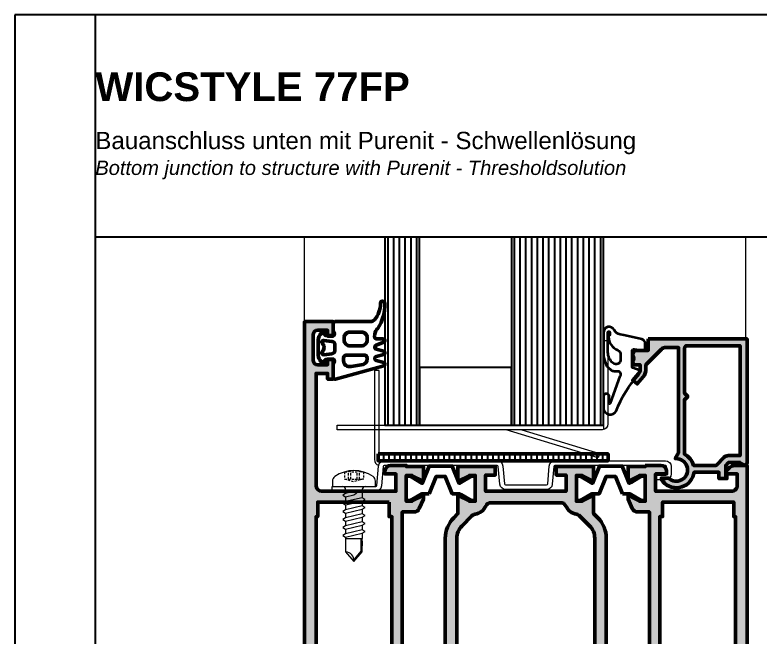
# Model space of a CAD drawing. Extents: x -1012 to 118, y -731 to -87.
# Drawn here: x -1011.9 to -882.4, y -194.7 to -86.6 of the extents above; entities that cross this region are included whole.
import ezdxf

# ---------------------------------------------------------------- set-up
doc = ezdxf.new("R2010")
doc.units = 0
doc.linetypes.add('ACAD_ISO10W100', pattern=[18, 12, -3, 0, -3])
doc.linetypes.add('ACDINTGL', pattern=[3, 2, -1])
for name, color, linetype, lineweight in [('AM_6', 2, 'Continuous', 35), ('AM_C', 50, 'Continuous', 50), ('AM_SP', 30, 'Continuous', 50), ('Cent3', 70, 'ACAD_ISO10W100', 18), ('CHide4', 10, 'ACDINTGL', 13), ('Cont3', 70, 'Continuous', 18), ('Cont4', 10, 'Continuous', 13), ('Docu-AM_8', 1, 'Continuous', 25), ('X_COMP_CONT_GASKET', 50, 'Continuous', 35), ('X_GLASS_PANEL_CONT', 3, 'Continuous', 25), ('X_GLASS_PANEL_HATCH', 251, 'Continuous', 25), ('X_INS_BLOCK', 7, 'Continuous', 20)]:
    doc.layers.add(name, color=color, linetype=linetype, lineweight=lineweight)
doc.layers.add('AM_S', color=80, linetype='Continuous', lineweight=50, plot=False)
doc.layers.add('BOUND_EXT', color=30, linetype='Continuous', plot=False)
doc.layers.add('BOUND_INT', color=30, linetype='Continuous', plot=False)
doc.layers.add('HS-0', color=7, linetype='Continuous')
doc.layers.add('WBC-GER-ENG', color=7, linetype='Continuous')
doc.styles.add('SWISS', font='swiss.ttf')
doc.styles.add('SWISSB', font='swissb.ttf')

# ---------------------------------------------------------------- blocks, each defined once
blk = doc.blocks.new('$$_IN')
at = {"layer": 'BOUND_INT'}
for p, q in [((14, 0), (14, 297)), ((14, 258.3999997739422), (196, 258.3999997739422))]:
    blk.add_line(p, q, dxfattribs=at)
blk = doc.blocks.new('$$_EX')
at = {"layer": 'BOUND_EXT'}
for p, q in [((210, 297), (0, 297)), ((0, 297), (0, 0))]:
    blk.add_line(p, q, dxfattribs=at)
blk = doc.blocks.new('B-1021358_docu_wos')
at = {"layer": 'Docu-AM_8'}
h = blk.add_hatch(color=256, dxfattribs=at)
edge = h.paths.add_edge_path()
edge.add_line((-59.79894818985654, 2.200443996364008), (-59.79894818985655, 1.550442996364033))
edge.add_line((-59.79894818985655, 1.550442996364033), (-61.79894818985655, 2.550442996364033))
edge.add_line((-61.79894818985655, 2.550442996364033), (-62.79894818985655, 2.550442996364033))
edge.add_line((-62.79894818985655, 2.550442996364033), (-62.79894818985655, -1.949557003635967))
edge.add_line((-62.79894818985655, -1.949557003635967), (-61.79894818985655, -1.949557003635967))
edge.add_line((-61.79894818985655, -1.949557003635967), (-59.79894818985655, -0.9495570036359666))
edge.add_line((-59.79894818985655, -0.9495570036359666), (-59.79894818985654, -3.499556003635981))
edge.add_line((-59.79894818985653, -3.499556003635981), (-64.99894818985652, -3.499556003636009))
edge.add_line((-64.99894818985652, -3.499556003636009), (-64.99894818985652, -1.999556003636009))
edge.add_line((-64.99894818985652, -1.999556003636009), (-64.59894818985654, -1.999556003636009))
edge.add_line((-64.59894818985654, -1.999556003636009), (-64.59894818985654, 5.000443996363977))
edge.add_arc((-65.59894818985654, 5.000443996363977), 1, 0, 90)
edge.add_line((-65.59894818985654, 6.000443996363977), (-74.19894818985651, 6.000443996363977))
edge.add_arc((-74.19894818985651, 5.000443996363977), 1, 90, 180)
edge.add_line((-75.19894818985651, 5.000443996363977), (-75.19894818985651, -1.99955600363603))
edge.add_line((-75.19894818985651, -1.99955600363603), (-72.19894818985651, -1.999556003636009))
edge.add_line((-72.19894818985652, -1.999556003636009), (-72.0575268336192, -2.340977359873314))
edge.add_line((-72.0575268336192, -2.340977359873314), (-73.21610547738189, -3.499556003636023))
edge.add_line((-73.21610547738189, -3.499556003636023), (-75.19894818985651, -3.499556003636023))
edge.add_line((-75.19894818985651, -3.499556003636023), (-75.19894818985651, -9.999556003635838))
edge.add_line((-75.19894818985651, -9.999556003635838), (-72.9989481898565, -9.999556003635838))
edge.add_line((-72.99894818985652, -9.999556003635838), (-72.99894818985652, -8.999556003635838))
edge.add_line((-72.99894818985652, -8.999556003635838), (-71.99894818985652, -8.999556003635838))
edge.add_line((-71.99894818985652, -8.999556003635838), (-71.99894818985652, -12.49955600363598))
edge.add_line((-71.99894818985652, -12.49955600363598), (-72.99894818985653, -12.49955600363597))
edge.add_line((-72.99894818985653, -12.49955600363597), (-72.99894818985653, -11.49955600363597))
edge.add_line((-72.99894818985653, -11.49955600363597), (-74.69894818985654, -11.49955600363598))
edge.add_arc((-74.69894818985654, -12.29955600363596), 0.799999999999983, 89.99999999999987, 180)
edge.add_line((-75.49894818985652, -12.29955600363596), (-75.49894818985652, -16.69955600363597))
edge.add_arc((-74.69894818985651, -16.69955600363598), 0.7999999999999972, 179.999999999999, 269.9999999999989)
edge.add_line((-74.69894818985654, -17.49955600363598), (-72.99894818985652, -17.49955600363598))
edge.add_line((-72.99894818985652, -17.49955600363598), (-72.99894818985652, -16.49955600363598))
edge.add_line((-72.99894818985652, -16.49955600363598), (-71.99894818985652, -16.49955600363598))
edge.add_line((-71.99894818985652, -16.49955600363598), (-71.99894818985652, -18.99955600363598))
edge.add_line((-71.99894818985652, -18.99955600363598), (-76.99894818985652, -18.99955600363598))
edge.add_line((-76.99894818985652, -18.99955600363598), (-76.99894818985655, 79.00044399636397))
edge.add_line((-76.99894818985653, 79.00044399636397), (-71.99894818985653, 79.00044399636398))
edge.add_line((-71.99894818985653, 79.000443996364), (-71.99894818985653, 76.500443996364))
edge.add_line((-71.99894818985653, 76.500443996364), (-72.99894818985642, 76.50044399636388))
edge.add_line((-72.99894818985642, 76.50044399636388), (-72.99894818985642, 77.50044399636388))
edge.add_line((-72.99894818985642, 77.50044399636388), (-74.69894818985635, 77.500443996364))
edge.add_arc((-74.69894818985635, 76.70044399636382), 0.8000000000001819, 90, 180)
edge.add_line((-75.49894818985653, 76.70044399636382), (-75.49894818985653, 72.30044399636395))
edge.add_arc((-74.69894818985647, 72.30044399636407), 0.8000000000000664, 180.0000000000082, 270.0000000000082)
edge.add_line((-74.69894818985635, 71.500443996364), (-72.99894818985653, 71.500443996364))
edge.add_line((-72.99894818985653, 71.500443996364), (-72.99894818985653, 72.500443996364))
edge.add_line((-72.99894818985653, 72.500443996364), (-71.99894818985653, 72.500443996364))
edge.add_line((-71.99894818985653, 72.500443996364), (-71.99894818985653, 69.000443996364))
edge.add_line((-71.99894818985653, 69.000443996364), (-72.99894818985653, 69.000443996364))
edge.add_line((-72.99894818985653, 69.000443996364), (-72.99894818985642, 70.00044399636388))
edge.add_line((-72.99894818985642, 70.00044399636388), (-74.99894818985653, 70.000443996364))
edge.add_line((-74.99894818985653, 70.000443996364), (-74.99894818985653, 50.50044399636398))
edge.add_arc((-73.99894818985653, 50.50044399636398), 1, 180, 270)
edge.add_line((-73.99894818985653, 49.50044399636398), (-61.09894818985656, 49.50044399636386))
edge.add_line((-61.09894818985656, 49.50044399636386), (-61.09894818985656, 52.50044399636409))
edge.add_line((-61.09894818985656, 52.50044399636409), (-62.99894818985642, 52.50044399636386))
edge.add_line((-62.99894818985642, 52.50044399636386), (-62.99894818985653, 53.00044399636398))
edge.add_arc((-61.99894818985653, 53.00044399636398), 1, 90, 180, ccw=False)
edge.add_line((-61.99894818985653, 54.00044399636398), (-59.29894818985652, 54.00044399636398))
edge.add_line((-59.29894818985652, 54.00044399636398), (-59.29894818985652, 53.80044399636397))
edge.add_line((-59.29894818985652, 53.80044399636397), (-56.29894818985653, 53.80044399636397))
edge.add_line((-56.29894818985653, 53.80044399636397), (-56.29894818985654, 51.25044499636396))
edge.add_line((-56.29894818985654, 51.25044499636396), (-58.29894818985654, 52.25044499636396))
edge.add_line((-58.29894818985654, 52.25044499636396), (-59.29894818985654, 52.25044499636396))
edge.add_line((-59.29894818985654, 52.25044499636396), (-59.29894818985654, 47.75044499636396))
edge.add_line((-59.29894818985654, 47.75044499636396), (-58.29894818985654, 47.75044499636396))
edge.add_line((-58.29894818985654, 47.75044499636396), (-56.29894818985654, 48.75044499636396))
edge.add_line((-56.29894818985654, 48.75044499636396), (-56.29894818985653, 48.10044399636396))
edge.add_line((-56.29894818985653, 48.10044399636396), (-57.0324949827207, 46.4866410520628))
edge.add_arc((-57.9428614601833, 46.90044399636398), 1, 270, 335.5560452195834, ccw=False)
edge.add_line((-57.9428614601833, 45.90044399636398), (-59.99894818985646, 45.90044399636398))
edge.add_line((-59.99894818985646, 45.90044399636398), (-59.99894818985653, 6.600443996363985))
edge.add_line((-59.99894818985653, 6.600443996363985), (-60.89894818985653, 6.600443996363957))
edge.add_line((-60.89894818985653, 6.600443996363957), (-60.89894818985654, 4.781096271567471))
edge.add_arc((-59.89894818985654, 4.781096271567478), 0.9999999999999962, 180.0000000000004, 205.0000000000003)
edge.add_line((-60.80525597689319, 4.358478009826776), (-59.79894818985654, 2.200443996364008))
h.paths.add_polyline_path([(-62.29894818985653, 47.60044399636397), (-74.69894818985654, 47.60044399636397), (-74.69894818985654, 45.10044399636397), (-74.99894818985653, 45.10044399636397), (-74.99894818985653, 10.40044399636398), (-74.69894818985654, 10.40044399636398), (-74.69894818985654, 7.900443996363983), (-62.29894818985653, 7.900443996363968), (-62.29894818985653, 10.40044399636397), (-61.79894818985653, 10.40044399636398), (-61.79894818985647, 45.10044399636397), (-62.29894818985653, 45.10044399636397)], flags=0)
h = blk.add_hatch(color=256, dxfattribs=at)
edge = h.paths.add_edge_path()
edge.add_arc((-29.49894809486962, 41.32893535954826), 4.999999999999889, 359.9999999999984, 405.0000000000406)
edge.add_line((-25.96341418893946, 44.86446926548343), (-26.69894828948481, 45.60000336602765))
edge.add_line((-26.69894828948481, 45.60000336602765), (-26.6989482894847, 48.75000313770618))
edge.add_line((-26.6989482894847, 48.75000313770618), (-28.6989482894847, 47.75000313770618))
edge.add_line((-28.6989482894847, 47.75000313770618), (-29.6989482894847, 47.75000313770618))
edge.add_line((-29.6989482894847, 47.75000313770618), (-29.6989482894847, 52.25000313770618))
edge.add_line((-29.6989482894847, 52.25000313770618), (-28.6989482894847, 52.25000313770618))
edge.add_line((-28.6989482894847, 52.25000313770618), (-26.6989482894847, 51.25000313770618))
edge.add_line((-26.6989482894847, 51.25000313770618), (-26.6989482894847, 53.80000213770619))
edge.add_line((-26.6989482894847, 53.80000213770619), (-33.19894832776572, 53.79999868979303))
edge.add_line((-33.19894832776572, 53.79999868979303), (-33.19894832776591, 52.30000000000002))
edge.add_line((-33.19894832776591, 52.30000000000002), (-31.49894828948464, 52.30000000000004))
edge.add_line((-31.49894828948464, 52.30000000000004), (-31.49894842739414, 49.49999313437939))
edge.add_line((-31.49894842739414, 49.49999313437939), (-45.49894833270268, 49.49999187959996))
edge.add_line((-45.49894833270268, 49.49999187959996), (-45.49894819479329, 52.30000000000003))
edge.add_line((-45.49894819479329, 52.30000000000003), (-43.79894832776588, 52.30000000000005))
edge.add_line((-43.79894832776588, 52.30000000000005), (-43.79894832776604, 53.79999868979303))
edge.add_line((-43.79894832776604, 53.79999868979303), (-50.29999990037179, 53.8000021377063))
edge.add_line((-50.29999990037179, 53.8000021377063), (-50.29999990037178, 51.25000313770629))
edge.add_line((-50.29999990037178, 51.25000313770629), (-48.29999990037178, 52.25000313770629))
edge.add_line((-48.29999990037178, 52.25000313770629), (-47.29999990037178, 52.25000313770629))
edge.add_line((-47.29999990037178, 52.25000313770629), (-47.29999990037178, 47.75000313770629))
edge.add_line((-47.29999990037178, 47.75000313770629), (-48.29999990037178, 47.75000313770629))
edge.add_line((-48.29999990037178, 47.75000313770629), (-50.29999990037178, 48.75000313770629))
edge.add_line((-50.29999990037178, 48.75000313770629), (-50.29999969124155, 45.60000336602766))
edge.add_line((-50.29999969124155, 45.60000336602766), (-51.03553380166164, 44.86446926548329))
edge.add_arc((-47.4999998957308, 41.32893535954859), 5.000000000000039, 494.9999999999686, 540.0000000000016)
edge.add_line((-52.49999989573084, 41.32893535954845), (-52.49999989573035, 5.209552455605809))
edge.add_arc((-53.49999989573034, 5.209552455605795), 0.9999999999999929, 335.00000000000057, 360.0000000000008, ccw=False)
edge.add_line((-52.59369210869369, 4.786934193865108), (-53.79999980074376, 2.199998999999679))
edge.add_line((-53.79999980074376, 2.199998999999679), (-53.79894818985653, 1.549998999999965))
edge.add_line((-53.79894818985653, 1.549998999999965), (-51.79894818985653, 2.549998999999964))
edge.add_line((-51.79894818985652, 2.549998999999964), (-50.79894818985652, 2.549998999999964))
edge.add_line((-50.79894818985652, 2.549998999999964), (-50.79894818985653, -1.950001000000036))
edge.add_line((-50.79894818985653, -1.950001000000036), (-51.79894818985653, -1.950001000000036))
edge.add_line((-51.79894818985653, -1.950001000000036), (-53.79894818985653, -0.9500010000000356))
edge.add_line((-53.79894818985653, -0.9500010000000354), (-53.79894818985654, -3.500000000000049))
edge.add_line((-53.79894818985654, -3.500000000000049), (-45.49894818985695, -3.500000000000278))
edge.add_line((-45.49894818985695, -3.500000000000278), (-45.49894818985673, 0.299999999999677))
edge.add_line((-45.49894818985673, 0.2999999999996767), (-47.99894818997974, 0.2999999998766679))
edge.add_line((-47.99894818997974, 0.2999999998766679), (-47.99894818985673, 5.99999999999995))
edge.add_line((-47.99894818985673, 5.99999999999995), (-28.99894818985673, 5.999999999999948))
edge.add_line((-28.99894818985673, 5.999999999999948), (-28.99894818985695, 0.2999999999999021))
edge.add_line((-28.99894818985695, 0.2999999999999021), (-31.49894818985673, 0.2999999999996751))
edge.add_line((-31.49894818985673, 0.299999999999675), (-31.49894818997951, -3.500000000123288))
edge.add_line((-31.49894818997951, -3.500000000123288), (-23.19894818985654, -3.500000000000053))
edge.add_line((-23.19894818985654, -3.500000000000053), (-23.19894818985654, -0.9500010000000394))
edge.add_line((-23.19894818985654, -0.9500010000000392), (-25.19894818985655, -1.950001000000039))
edge.add_line((-25.19894818985655, -1.950001000000039), (-26.19894818985655, -1.950001000000039))
edge.add_line((-26.19894818985655, -1.950001000000039), (-26.19894818985654, 2.549998999999961))
edge.add_line((-26.19894818985654, 2.549998999999961), (-25.19894818985655, 2.549998999999961))
edge.add_line((-25.19894818985655, 2.549998999999961), (-23.19894818985654, 1.549998999999961))
edge.add_line((-23.19894818985654, 1.549998999999961), (-23.19894818985654, 2.199998999999945))
edge.add_line((-23.19894818985654, 2.199998999999945), (-24.40525588190665, 4.78693419386531))
edge.add_arc((-23.49894809487001, 5.209552455606005), 0.9999999999999938, 179.9999999999996, 204.9999999999999, ccw=False)
edge.add_line((-24.49894809487001, 5.209552455606012), (-24.49894809486973, 41.32893535954811))
edge = h.paths.add_edge_path(flags=0)
edge.add_line((-26.49894809486955, 7.999999999999834), (-50.49999989573084, 8.00000000000017))
edge.add_line((-50.49999989573084, 8.00000000000017), (-50.49999989573077, 41.32893535954848))
edge.add_arc((-47.4999998957309, 41.32893535954882), 2.999999999999872, 134.9999999999727, 180.0000000000065, ccw=False)
edge.add_line((-49.62132023928945, 43.45025570310938), (-47.86381403516741, 45.2077619072305))
edge.add_arc((-47.15670725398105, 44.50065512604377), 0.9999999999999968, 459.75946162770776, 494.99999999998477, ccw=False)
edge.add_arc((-47.75000013903527, 47.95000340543569), 2.5, 279.7594616277078, 335.5255833279147)
edge.add_arc((-44.56448792730144, 46.49999928513304), 1.000000000000002, 450.0000000000002, 515.5255833279149, ccw=False)
edge.add_line((-44.56448792730144, 47.49999928513304), (-32.43446026255509, 47.49999928513304))
edge.add_arc((-32.4344602625551, 46.49999928513304), 1.000000000000004, 384.47441667208295, 449.9999999999997, ccw=False)
edge.add_arc((-29.24894805082122, 47.95000340543557), 2.499999999999999, 204.4744166720833, 260.2405423695951)
edge.add_arc((-29.84224069522785, 44.50065508465193), 0.9999999999999984, 405.0000000000099, 440.2405423695957, ccw=False)
edge.add_line((-29.13513391404143, 45.2077618658386), (-27.37762775131154, 43.45025570310928))
edge.add_arc((-29.4989480948697, 41.3289353595482), 2.999999999999968, 359.9999999999991, 405.0000000000397, ccw=False)
edge.add_line((-26.49894809486973, 41.32893535954815), (-26.49894809486955, 7.999999999999837))
h = blk.add_hatch(color=256, dxfattribs=at)
edge = h.paths.add_edge_path()
edge.add_line((-17.7, 54), (-15.00000000000001, 54))
edge.add_arc((-15.00000000000001, 53), 1, 0, 90, ccw=False)
edge.add_line((-14.00000000000001, 53), (-14.00000000000002, 52.49999999999999))
edge.add_line((-14.00000000000002, 52.49999999999999), (-15.9, 52.5))
edge.add_line((-15.9, 52.5), (-15.9, 49.5))
edge.add_line((-15.9, 49.5), (-2.700000000000045, 49.5))
edge.add_arc((-2.700000000000051, 50.50000000000001), 1.000000000000007, 270.0000000000003, 360.0000000000028)
edge.add_line((-1.700000000000045, 50.50000000000006), (-1.700000000000017, 52.5))
edge.add_line((-1.700000000000017, 52.5), (-3.5, 52.5))
edge.add_line((-3.5, 52.5), (-3.712132034356188, 53.01213203435583))
edge.add_line((-3.712132034356188, 53.01213203435583), (-3.310050506339024, 53.41421356237296))
edge.add_arc((-1.895836943965651, 51.99999999999964), 2.000000000000355, 90.00000000000108, 135.0000000000011, ccw=False)
edge.add_line((-1.895836943965691, 54), (0, 54))
edge.add_line((0, 54), (0, 6))
edge.add_line((0, 6), (-12, 6))
edge.add_line((-12, 6), (-12, -3.499999999999996))
edge.add_line((-12, -3.499999999999996), (-17.2, -3.5))
edge.add_line((-17.2, -3.5), (-17.2, -0.9500009999999866))
edge.add_line((-17.2, -0.9500009999999866), (-15.2, -1.950000999999986))
edge.add_line((-15.2, -1.950000999999986), (-14.2, -1.950000999999986))
edge.add_line((-14.2, -1.950000999999986), (-14.2, 2.549999000000014))
edge.add_line((-14.2, 2.549999000000014), (-15.2, 2.549999000000014))
edge.add_line((-15.2, 2.549999000000014), (-17.2, 1.549999000000014))
edge.add_line((-17.2, 1.549999000000014), (-17.2, 2.200000000000008))
edge.add_line((-17.2, 2.200000000000008), (-16.19369221296335, 4.358034013462757))
edge.add_arc((-17.1, 4.780652275203458), 1, 334.9999999999999, 360.0000000000001)
edge.add_line((-16.1, 4.780652275203459), (-16.1, 6.600000000000008))
edge.add_line((-16.1, 6.600000000000008), (-17, 6.599999999999998))
edge.add_line((-17, 6.599999999999998), (-17, 45.90000000000001))
edge.add_line((-17, 45.90000000000001), (-19.05608672967321, 45.90000000000001))
edge.add_arc((-19.05608672967321, 46.90000000000001), 1, 204.4439547804164, 270, ccw=False)
edge.add_line((-19.96645320713582, 46.48619705569882), (-20.69999999999999, 48.09999999999999))
edge.add_line((-20.69999999999999, 48.09999999999999), (-20.69999999999998, 48.75000099999998))
edge.add_line((-20.69999999999998, 48.75000099999998), (-18.69999999999998, 47.75000099999998))
edge.add_line((-18.69999999999998, 47.75000099999998), (-17.69999999999998, 47.75000099999998))
edge.add_line((-17.69999999999998, 47.75000099999998), (-17.69999999999998, 52.25000099999998))
edge.add_line((-17.69999999999998, 52.25000099999998), (-18.69999999999998, 52.25000099999998))
edge.add_line((-18.69999999999998, 52.25000099999998), (-20.69999999999998, 51.25000099999998))
edge.add_line((-20.69999999999998, 51.25000099999998), (-20.69999999999999, 53.8))
edge.add_line((-20.69999999999999, 53.8), (-17.69999999999997, 53.8))
edge.add_line((-17.69999999999998, 53.8), (-17.7, 54))
h.paths.add_polyline_path([(-14.7, 7.899999999999999), (-2.300000000000001, 7.899999999999999), (-2.300000000000001, 10.4), (-2, 10.4), (-2, 45.1), (-2.300000000000001, 45.1), (-2.300000000000001, 47.6), (-14.7, 47.6), (-14.7, 45.1), (-15.2, 45.1), (-15.2, 10.4), (-14.7, 10.4)], flags=0)
at = {"layer": 'AM_S'}
for points in [[(-59.79894818985654, 2.200443996364008), (-59.79894818985655, 1.550442996364033), (-61.79894818985655, 2.550442996364033), (-62.79894818985655, 2.550442996364033), (-62.79894818985655, -1.949557003635967), (-61.79894818985655, -1.949557003635967), (-59.79894818985655, -0.9495570036359666), (-59.79894818985653, -3.499556003635981), (-64.99894818985652, -3.499556003636009), (-64.99894818985652, -1.999556003636009), (-64.59894818985654, -1.999556003636009), (-64.59894818985654, 5.000443996363977, 0.4142135623730951), (-65.59894818985654, 6.000443996363977), (-74.19894818985651, 6.000443996363977, 0.4142135623730951), (-75.19894818985651, 5.000443996363977), (-75.19894818985651, -1.99955600363603), (-72.19894818985652, -1.999556003636009), (-72.0575268336192, -2.340977359873314), (-73.21610547738189, -3.499556003636023), (-75.19894818985651, -3.499556003636023), (-75.19894818985651, -9.999556003635838), (-72.99894818985652, -9.999556003635838), (-72.99894818985652, -8.999556003635838), (-71.99894818985652, -8.999556003635838), (-71.99894818985652, -12.49955600363598), (-72.99894818985653, -12.49955600363597), (-72.99894818985653, -11.49955600363597), (-74.69894818985654, -11.49955600363598, 0.4142135623730963), (-75.49894818985652, -12.29955600363596), (-75.49894818985652, -16.69955600363597, 0.414213562373095), (-74.69894818985654, -17.49955600363598), (-72.99894818985652, -17.49955600363598), (-72.99894818985652, -16.49955600363598), (-71.99894818985652, -16.49955600363598), (-71.99894818985652, -18.99955600363598), (-76.99894818985652, -18.99955600363598), (-76.99894818985653, 79.00044399636397), (-71.99894818985653, 79.000443996364), (-71.99894818985653, 76.500443996364), (-72.99894818985642, 76.50044399636388), (-72.99894818985642, 77.50044399636388), (-74.69894818985635, 77.500443996364, 0.414213562373095), (-75.49894818985653, 76.70044399636382), (-75.49894818985653, 72.30044399636395, 0.4142135623730963), (-74.69894818985635, 71.500443996364), (-72.99894818985653, 71.500443996364), (-72.99894818985653, 72.500443996364), (-71.99894818985653, 72.500443996364), (-71.99894818985653, 69.000443996364), (-72.99894818985653, 69.000443996364), (-72.99894818985642, 70.00044399636388), (-74.99894818985653, 70.000443996364), (-74.99894818985653, 50.50044399636398, 0.414213562373095), (-73.99894818985653, 49.50044399636398), (-61.09894818985656, 49.50044399636386), (-61.09894818985656, 52.50044399636409), (-62.99894818985642, 52.50044399636386), (-62.99894818985653, 53.00044399636398, -0.414213562373095), (-61.99894818985653, 54.00044399636398), (-59.29894818985652, 54.00044399636398), (-59.29894818985652, 53.80044399636397), (-56.29894818985653, 53.80044399636397), (-56.29894818985654, 51.25044499636396), (-58.29894818985654, 52.25044499636396), (-59.29894818985654, 52.25044499636396), (-59.29894818985654, 47.75044499636396), (-58.29894818985654, 47.75044499636396), (-56.29894818985654, 48.75044499636396), (-56.29894818985653, 48.10044399636396), (-57.0324949827207, 46.48664105206279, -0.2941076150573526), (-57.9428614601833, 45.90044399636398), (-59.99894818985646, 45.90044399636398), (-59.99894818985653, 6.600443996363985), (-60.89894818985653, 6.600443996363957), (-60.89894818985653, 4.781096271567471, 0.1095178116832408), (-60.80525597689319, 4.358478009826776), (-59.79894818985654, 2.200443996364008)], [(-24.49894809486973, 41.32893535954812, 0.1989123673798497), (-25.96341418893946, 44.86446926548343), (-26.69894828948481, 45.60000336602765), (-26.6989482894847, 48.75000313770618), (-28.6989482894847, 47.75000313770618), (-29.6989482894847, 47.75000313770618), (-29.6989482894847, 52.25000313770618), (-28.6989482894847, 52.25000313770618), (-26.6989482894847, 51.25000313770618), (-26.6989482894847, 53.80000213770619), (-33.19894832776572, 53.79999868979303), (-33.19894832776591, 52.30000000000002), (-31.49894828948464, 52.30000000000004), (-31.49894842739414, 49.49999313437939), (-45.49894833270268, 49.49999187959996), (-45.49894819479329, 52.30000000000003), (-43.79894832776588, 52.30000000000005), (-43.79894832776604, 53.79999868979303), (-50.29999990037179, 53.8000021377063), (-50.29999990037178, 51.25000313770629), (-48.29999990037178, 52.25000313770629), (-47.29999990037178, 52.25000313770629), (-47.29999990037178, 47.75000313770629), (-48.29999990037178, 47.75000313770629), (-50.29999990037178, 48.75000313770629), (-50.29999969124155, 45.60000336602766), (-51.03553380166163, 44.86446926548329, 0.1989123673798076), (-52.49999989573084, 41.32893535954845), (-52.49999989573035, 5.209552455605809, -0.1095178116832427), (-52.59369210869369, 4.786934193865108), (-53.79999980074376, 2.199998999999679), (-53.79894818985653, 1.549998999999965), (-51.79894818985652, 2.549998999999964), (-50.79894818985652, 2.549998999999964), (-50.79894818985653, -1.950001000000036), (-51.79894818985653, -1.950001000000036), (-53.79894818985653, -0.9500010000000354), (-53.79894818985654, -3.500000000000049), (-45.49894818985695, -3.500000000000278), (-45.49894818985673, 0.2999999999996767), (-47.99894818997974, 0.2999999998766679), (-47.99894818985673, 5.99999999999995), (-28.99894818985673, 5.999999999999948), (-28.99894818985695, 0.2999999999999021), (-31.49894818985673, 0.299999999999675), (-31.49894818997951, -3.500000000123288), (-23.19894818985654, -3.500000000000053), (-23.19894818985654, -0.9500010000000392), (-25.19894818985655, -1.950001000000039), (-26.19894818985655, -1.950001000000039), (-26.19894818985654, 2.549998999999961), (-25.19894818985655, 2.549998999999961), (-23.19894818985654, 1.549998999999961), (-23.19894818985654, 2.199998999999945), (-24.40525588190665, 4.78693419386531, -0.1095178116832426), (-24.49894809487001, 5.209552455606012)], [(-17.7, 54), (-15.00000000000001, 54, -0.414213562373095), (-14.00000000000001, 53), (-14.00000000000002, 52.49999999999999), (-15.9, 52.5), (-15.9, 49.5), (-2.700000000000045, 49.5, 0.4142135623731083), (-1.700000000000045, 50.50000000000006), (-1.700000000000017, 52.5), (-3.5, 52.5), (-3.712132034356188, 53.01213203435583), (-3.310050506339024, 53.41421356237296, -0.198912367379658), (-1.895836943965691, 54), (0, 54), (0, 6), (-12, 6), (-12, -3.499999999999996), (-17.2, -3.5), (-17.2, -0.9500009999999866), (-15.2, -1.950000999999986), (-14.2, -1.950000999999986), (-14.2, 2.549999000000014), (-15.2, 2.549999000000014), (-17.2, 1.549999000000014), (-17.2, 2.200000000000008), (-16.19369221296335, 4.358034013462757, 0.1095178116832421), (-16.1, 4.780652275203459), (-16.1, 6.600000000000008), (-17, 6.599999999999998), (-17, 45.90000000000001), (-19.05608672967321, 45.90000000000001, -0.2941076150573538), (-19.96645320713582, 46.48619705569882), (-20.69999999999999, 48.09999999999999), (-20.69999999999998, 48.75000099999998), (-18.69999999999998, 47.75000099999998), (-17.69999999999998, 47.75000099999998), (-17.69999999999998, 52.25000099999998), (-18.69999999999998, 52.25000099999998), (-20.69999999999998, 51.25000099999998), (-20.69999999999999, 53.8), (-17.69999999999998, 53.8), (-17.7, 54)], [(-26.49894809486955, 7.999999999999834), (-50.49999989573084, 8.00000000000017), (-50.49999989573077, 41.32893535954848, -0.1989123673798115), (-49.62132023928945, 43.45025570310938), (-47.86381403516741, 45.2077619072305, -0.154989305175377), (-47.32621950685368, 45.48618320587003, 0.2482443536001979), (-45.47463427351111, 46.91428617664808, -0.2939632085653984), (-44.56448792730144, 47.49999928513304), (-32.43446026255509, 47.49999928513304, -0.2939632085654077), (-31.52431391634541, 46.91428617664805, 0.2482443721165702), (-29.67272851111168, 45.4861831763044, -0.1549893230359025), (-29.13513391404143, 45.2077618658386), (-27.37762775131155, 43.45025570310928, -0.1989123673798423), (-26.49894809486973, 41.32893535954815)]]:
    blk.add_lwpolyline(points, format="xyb", close=True, dxfattribs=at)
for points in [[(-62.29894818985653, 47.60044399636397), (-74.69894818985654, 47.60044399636397), (-74.69894818985654, 45.10044399636397), (-74.99894818985653, 45.10044399636397), (-74.99894818985653, 10.40044399636398), (-74.69894818985654, 10.40044399636398), (-74.69894818985654, 7.900443996363983), (-62.29894818985653, 7.900443996363968), (-62.29894818985653, 10.40044399636397), (-61.79894818985653, 10.40044399636398), (-61.79894818985647, 45.10044399636397), (-62.29894818985653, 45.10044399636397), (-62.29894818985653, 47.60044399636397)], [(-14.7, 7.899999999999999), (-2.300000000000001, 7.899999999999999), (-2.300000000000001, 10.4), (-2, 10.4), (-2, 45.1), (-2.300000000000001, 45.1), (-2.300000000000001, 47.6), (-14.7, 47.6), (-14.7, 45.1), (-15.2, 45.1), (-15.2, 10.4), (-14.7, 10.4), (-14.7, 7.899999999999999)]]:
    blk.add_lwpolyline(points, close=True, dxfattribs=at)
at = {"layer": 'AM_SP'}
for points in [[(-55.30701266247502, 49.05044492370142), (-56.43273018985652, 49.05044499636396, 0.1316519999999985), (-56.83273018985656, 48.94326499636393), (-58.63817867439788, 47.90088899272797), (-59.29894818985652, 47.90088899272798), (-59.29894818985652, 52.10088899272797), (-58.63817867439786, 52.10088899272797), (-57.29894818985652, 51.32768391197109), (-56.81106618985654, 51.04511699636394), (-56.5121916559287, 50.87256221414524), (-55.29894871723805, 53.87544506902648), (-51.29894866247501, 53.87544506902649), (-50.08570472378437, 50.87256221414525), (-47.95971770531519, 52.10088899272802), (-47.29894818985652, 52.10088899272802), (-47.29894818985652, 47.90088899272803), (-47.95971770531517, 47.90088899272803), (-49.76516618985654, 48.94326499636393, 0.1316519999999962), (-50.16516618985653, 49.05044499636396), (-51.29088471723806, 49.05044492370141), (-52.513063662475, 52.07544506902654), (-54.08483371723807, 52.07544506902654)], [(-21.69193552738151, 49.05044492370142), (-20.56621800000001, 49.05044499636396, -0.1316519999999985), (-20.16621799999998, 48.94326499636393), (-18.36076951545866, 47.90088899272797), (-17.70000000000001, 47.90088899272798), (-17.70000000000001, 52.10088899272797), (-18.36076951545868, 52.10088899272797), (-19.70000000000001, 51.32768391197109), (-20.18788199999999, 51.04511699636394), (-20.48675653392784, 50.87256221414524), (-21.69999947261848, 53.87544506902648), (-25.69999952738152, 53.87544506902649), (-26.91324346607217, 50.87256221414525), (-29.03923048454134, 52.10088899272802), (-29.70000000000001, 52.10088899272802), (-29.70000000000001, 47.90088899272803), (-29.03923048454136, 47.90088899272803), (-27.233782, 48.94326499636393, -0.1316519999999962), (-26.83378200000001, 49.05044499636396), (-25.70806347261847, 49.05044492370141), (-24.48588452738154, 52.07544506902654), (-22.91411447261846, 52.07544506902654)], [(-58.80701266247502, 1.250443069026568), (-59.93273018985653, 1.250442996364029, -0.1316519999999985), (-60.33273018985656, 1.357622996364057), (-62.13817867439789, 2.399999000000013), (-62.79894818985653, 2.399999000000009), (-62.79894818985653, -1.800000999999987), (-62.13817867439786, -1.800000999999986), (-60.79894818985653, -1.0267959192431), (-60.31106618985655, -0.7442290036359507), (-60.0121916559287, -0.5716742214172544), (-58.79894871723806, -3.574557076298495), (-54.79894866247503, -3.574557076298507), (-53.58570472378437, -0.5716742214172628), (-51.4597177053152, -1.800001000000039), (-50.79894818985653, -1.80000100000004), (-50.79894818985653, 2.399998999999956), (-51.45971770531519, 2.39999899999996), (-53.26516618985654, 1.357622996364057, -0.1316519999999962), (-53.66516618985654, 1.250442996364029), (-54.79088471723807, 1.250443069026574), (-56.01306366247501, -1.774557076298556), (-57.58483371723808, -1.774557076298551)], [(-18.19193552738151, 1.250443069026568), (-17.06621800000001, 1.250442996364029, 0.1316519999999985), (-16.66621799999997, 1.357622996364057), (-14.86076951545865, 2.399999000000013), (-14.2, 2.399999000000009), (-14.2, -1.800000999999987), (-14.86076951545867, -1.800000999999986), (-16.2, -1.0267959192431), (-16.68788199999999, -0.7442290036359507), (-16.98675653392783, -0.5716742214172544), (-18.19999947261847, -3.574557076298495), (-22.19999952738151, -3.574557076298507), (-23.41324346607216, -0.5716742214172628), (-25.53923048454133, -1.800001000000039), (-26.2, -1.80000100000004), (-26.2, 2.399998999999956), (-25.53923048454135, 2.39999899999996), (-23.73378199999999, 1.357622996364057, 0.1316519999999962), (-23.333782, 1.250442996364029), (-22.20806347261846, 1.250443069026574), (-20.98588452738153, -1.774557076298556), (-19.41411447261845, -1.774557076298551)]]:
    blk.add_lwpolyline(points, format="xyb", close=True, dxfattribs=at)
blk = doc.blocks.new('4010065_compressed_wos')
at = {"layer": 'AM_C'}
for points in [[(0.2999999999999843, 0, 0.4142140000000003), (-1.643130076445232e-14, -0.3000000000000007), (-9.103828801926284e-14, -1.615239119967409), (0.1879385241570595, -2.131595971334853, -0.5205670505517376), (-1.265654248072678e-13, -2.399999999999983), (-1.332180073764578, -2.399999999999983, -0.3639702342662097), (-1.529141624367031, -2.234729635533373), (-1.576654564058077, -1.965270364466623, 0.5949374815389019), (-1.910015786673017, -1.853729259676133), (-2.122997540093766, -2.052337957813055, 0.2080002991315444), (-2.600000000000023, -3.149368510241805), (-2.600000000000023, -5.850631489758205, 0.2080002991315513), (-2.122997540093766, -6.947662042186953), (-1.910015786673073, -7.146270740323819, 0.5949374815387958), (-1.576654564058077, -7.034729635533386), (-1.529141624366974, -6.765270364466636, -0.3639702342659858), (-1.332180073764578, -6.600000000000028), (-3.859135233597044e-13, -6.600000000000028, -0.520567050551749), (0.187938524156793, -6.868404028665164), (-3.064215547965432e-14, -7.384760880031648), (-1.643130076445232e-14, -9.699999999999998, 0.5054970000000006), (0.3889999999999829, -9.985999999999999), (8.788999999999985, -7.685999999999999, 0.751737000000005), (8.77590145218962, -7.109999999999998), (7.474901452189618, -6.762, -0.7673270000000049), (7.474901452189618, -6.037999999999999), (8.77590145218962, -5.69, 0.7673269999999978), (8.77590145218962, -5.109999999999999), (7.458901452189613, -4.757, -0.7673269999999953), (7.458901452189613, -4.076000000000001), (8.77590145218962, -3.589999999999999, 0.8769760000000022), (8.697901452189617, -2.999999999999999), (7.497901452189614, -2.999999999999999, -0.4142139999999982), (7.197901452189621, -2.699999999999998), (7.197901452189617, -2.48, -0.05181802754374095), (7.229953750099673, -2.171592146779169, -0.2254463868334903), (7.753452502659547, -1.181000000000001, 0.1507088162447014), (8.998426282189621, 3.166346608647512, 1.016945), (8.19842628218962, 3.15334660864751, -0.1953408593299319), (7.159803920173323, 0.3271866021746597, -0.2112591001337419), (6.419991692843494, 0)], [(4.899999999999983, -1.800000000000001, -0.4142139999999999), (5.899999999999983, -2.799999999999999), (5.899999999999983, -3.199999999999999, -0.4142140000000001), (4.899999999999983, -4.199999999999998), (2.899999999999982, -4.199999999999999, -0.4142140000000001), (1.899999999999982, -3.199999999999999), (1.899999999999982, -2.799999999999999, -0.414214), (2.899999999999982, -1.800000000000001)], [(0.2999999999999985, -4.975848667098269), (0.2999999999999985, -4.024151332901745, 0.3788661086953141), (-0.2268783939569077, -3.42862364191695), (-1.663439196978472, -3.25223615450762, 0.7176953312491281), (-1.909647058823522, -3.764588235294133, -0.4210526315789472), (-1.909647058823522, -5.23541176470588, 0.7176953312491278), (-1.663439196978472, -5.747763845492393), (-0.2268783939569077, -5.571376358083064, 0.378866108695314)], [(5.399999999999983, -5.799999999999999, -0.4142139999999996), (5.899999999999986, -6.299999999999999), (5.899999999999983, -6.486999999999999, -0.3284649999999998), (5.196999999999987, -7.441999999999999), (3.096999999999985, -7.784, -0.5054969999999996), (1.799999999999984, -6.828999999999999), (1.799999999999984, -6.299999999999999, -0.4142139999999999), (2.299999999999984, -5.8)]]:
    blk.add_lwpolyline(points, format="xyb", close=True, dxfattribs=at)
blk = doc.blocks.new('WS4070448_Cont3')
at = {"layer": 'CHide4', "ltscale": 0.2}
for p, q in [((45.75925274513574, 188.7546158373572), (45.75925274513574, 190.1393115657443)), ((46.17145154019292, 188.7546158373572), (46.17145154019292, 190.0278126210874)), ((47.29038719507864, 188.7546158373572), (47.29038719507864, 190.0278126210874)), ((47.7025859901357, 188.7546158373572), (47.7025859901357, 190.1393115657443))]:
    blk.add_line(p, q, dxfattribs=at)
for points in [[(45.08092011763573, 189.9816327682786), (45.08092011763573, 188.7546158373572)], [(48.38091861763574, 189.9816327682786), (48.38091861763574, 188.7546158373572)], [(45.08092011763573, 188.7546158373572), (46.73091936763579, 188.3124998708076)], [(48.38091861763574, 188.7546158373572), (46.73091936763579, 188.3124998708076)]]:
    blk.add_lwpolyline(points, dxfattribs=at)
for centre, radius, start, end in [((45.1414961630869, 191.2589647464107), 1.278767547148902, 267.2848457777188, 298.8872446147254), ((46.73091936763579, 192.9137762146323), 2.939692180009696, 250.6988425741186, 289.3011574258812), ((48.32034257218469, 191.2589647464107), 1.278767547148902, 241.1127553852741, 272.7151542222811), ((45.42008643138568, 189.9117943906959), 1.205859026872558, 253.6642630842155, 286.335736915798), ((46.73091936763591, 198.8361288876944), 10.12822992478941, 264.4947782301542, 275.5052217698424), ((48.0417523038859, 189.9117943906965), 1.205859026873062, 253.664263084209, 286.3357369157808)]:
    blk.add_arc(centre, radius, start, end, dxfattribs=at)
at = {"layer": 'Cont4'}
for p, q in [((45.28091936763573, 178.421281837357), (45.28091936763573, 176.0575261181528)), ((45.28091936763573, 178.421281837357), (48.18091936763582, 178.421281837357)), ((48.18091936763582, 176.0575261181528), (48.18091936763582, 178.421281837357)), ((45.28091936763573, 176.0575261181528), (46.73091936763578, 174.421281837357)), ((46.73091936763578, 174.421281837357), (48.18091936763582, 176.0575261181528))]:
    blk.add_line(p, q, dxfattribs=at)
blk.add_lwpolyline([(50.05383603430242, 189.1750408580048, 0.3148562194916155), (43.40800270096916, 189.1750408580048, 0.244911807885714), (42.98091936763579, 188.3554272337552), (42.98091936763579, 187.4212818373571), (50.48091936763579, 187.4212818373571), (50.48091936763579, 188.3554272337552, 0.244911807885716), (50.05383603430242, 189.1750408580048, 0.1382912330068625)], format="xyb", dxfattribs=at)
for points in [[(44.78091936763575, 185.9212818373572), (45.28091936763575, 185.6326067027625), (46.73091936763579, 185.9764443151439), (47.23091936763579, 186.353282940093), (46.73091936763579, 186.5537945843336), (45.28091936763575, 186.2099569719521)], [(44.78091936763575, 184.5212818373573), (45.28091936763575, 184.2326067027625), (48.18091936763584, 184.9202819275255), (48.68091936763584, 185.2089570621204), (48.18091936763584, 185.4976321967151), (45.28091936763575, 184.8099569719521)], [(44.78091936763575, 183.1212818373573), (45.28091936763575, 182.8326067027625), (48.18091936763584, 183.5202819275255), (48.68091936763584, 183.8089570621203), (48.18091936763584, 184.0976321967152), (45.28091936763575, 183.4099569719521)], [(44.78091936763575, 181.7212818373572), (45.28091936763575, 181.4326067027624), (48.18091936763584, 182.1202819275254), (48.68091936763584, 182.4089570621203), (48.18091936763584, 182.6976321967151), (45.28091936763575, 182.0099569719521)], [(44.78091936763575, 180.3212818373572), (45.28091936763575, 180.0326067027625), (48.18091936763584, 180.7202819275254), (48.68091936763584, 181.0089570621202), (48.18091936763584, 181.2976321967151), (45.28091936763575, 180.609956971952)], [(44.78091936763575, 178.9212818373571), (45.28091936763575, 178.6326067027624), (48.18091936763584, 179.3202819275253), (48.68091936763584, 179.6089570621202), (48.18091936763584, 179.897632196715), (45.28091936763575, 179.209956971952)]]:
    blk.add_lwpolyline(points, close=True, dxfattribs=at)
for points in [[(45.28091936763575, 186.9212818373571), (45.28091936763575, 186.2099569719521)], [(48.18091936763584, 186.9212818373571), (48.18091936763584, 185.4976321967151)], [(45.28091936763575, 185.6326067027625), (45.28091936763575, 185.2099569719519)], [(45.28091936763575, 185.6326067027626), (45.28091936763575, 184.8099569719521)], [(45.28091936763575, 185.6326067027625), (45.28091936763575, 184.8099569719521)], [(45.28091936763575, 184.2326067027625), (45.28091936763575, 183.4099569719522)], [(48.18091936763584, 184.9202819275255), (48.18091936763584, 184.0976321967152)], [(45.28091936763575, 182.8326067027625), (45.28091936763575, 182.0099569719521)], [(48.18091936763584, 183.5202819275255), (48.18091936763584, 182.6976321967151)], [(45.28091936763575, 181.4326067027624), (45.28091936763575, 180.6099569719521)], [(48.18091936763584, 182.1202819275254), (48.18091936763584, 181.2976321967151)], [(45.28091936763575, 180.0326067027625), (45.28091936763575, 179.209956971952)], [(48.18091936763584, 180.7202819275254), (48.18091936763584, 179.897632196715)], [(48.18091936763584, 179.3202819275253), (48.18091936763584, 178.4212818373571)], [(45.28091936763575, 178.6326067027624), (45.28091936763575, 178.4212818373571)], [(47.93091936763584, 178.4212818373571), (47.93091936763584, 176.1741030326916), (46.76435033583856, 174.775685572779)], [(48.18091936763584, 177.9202819275254), (48.18091936763584, 177.0976321967149)], [(45.28091936763575, 177.2326067027624), (45.28091936763575, 176.4099569719519)]]:
    blk.add_lwpolyline(points, dxfattribs=at)
for centre, radius, start, end in [((44.78091936763575, 186.9212818373571), 0.5, 0, 90), ((48.68091936763584, 186.9212818373571), 0.5, 90, 180), ((45.27243309368872, 174.5894062300433), 1.46814441479989, 353.4243546898833, 89.66881296982747)]:
    blk.add_arc(centre, radius, start, end, dxfattribs=at)
blk = doc.blocks.new('B-199174_docu_wos')
at = {"layer": 'Docu-AM_8'}
h = blk.add_hatch(dxfattribs=at)
h.set_pattern_fill('LINE', color=256, scale=0.3, angle=90)
h.set_pattern_definition([(90, (0, 0), (-0.9524999999999999, 5.832380380939269e-17), [])])
h.paths.add_polyline_path([(40, 1.199999999999989), (0, 1.200000000000017), (0, 0), (40, 0)])
at = {"layer": 'AM_C'}
blk.add_lwpolyline([(0, 1.200000000000017), (0, 0), (40, 0), (40, 1.199999999999989)], close=True, dxfattribs=at)
blk = doc.blocks.new('*U56')
at = {"layer": 'X_GLASS_PANEL_HATCH'}
h = blk.add_hatch(dxfattribs=at)
h.set_pattern_fill('_U', color=256, angle=90, pattern_type=0)
h.set_pattern_definition([(90, (3, 22.5), (-1, 6.123233995736766e-17), [])])
h.paths.add_polyline_path([(6, 32.76993298595244), (0, 32.76993298595255), (0, 0), (6, 0)])
h = blk.add_hatch(dxfattribs=at)
h.set_pattern_fill('_U', color=256, angle=90, pattern_type=0)
h.set_pattern_definition([(90, (30, 22.5), (-1, 6.123233995736766e-17), [])])
h.paths.add_polyline_path([(37.99999999999989, 32.76993298595255), (22.00000000000011, 32.76993298595255), (22, 0), (38, 0)])
at = {"layer": 'X_GLASS_PANEL_CONT'}
for points in [[(0, 32.76993298595244), (0, 0), (6, 0), (6, 32.76993298595244)], [(22, 32.76993298595244), (22, 0), (38, 0), (38, 32.76993298595244)]]:
    blk.add_lwpolyline(points, dxfattribs=at)
blk.add_lwpolyline([(6, 0), (22, 0), (22, 10), (6, 10)], close=True, dxfattribs=at)
blk = doc.blocks.new('3090081_docu_wos')
at = {"layer": 'Docu-AM_8'}
h = blk.add_hatch(color=256, dxfattribs=at)
edge = h.paths.add_edge_path()
edge.add_line((-17.20000034275063, 22.00000000000003), (-17.20000000000001, 20.00000000000003))
edge.add_line((-17.19999999999999, 20.00000000000003), (-19.49999954050232, 20.00000000000003))
edge.add_line((-19.49999954050236, 20.00000000000003), (-19.90397054050236, 19.20537000000002))
edge.add_arc((-20.71191328459861, 18.61610855631838), 1.000000263373766, -38.886184957219086, 36.104604499301786, ccw=False)
edge.add_line((-19.93351854050235, 17.98833300000001), (-19.70000054050237, 17.50000000000002))
edge.add_line((-19.70000054050234, 17.50000000000003), (-18.59999954050233, 17.50000000000003))
edge.add_line((-18.59999954050232, 17.50000000000003), (-18.59999954050233, 16.35044100000002))
edge.add_line((-18.59999954050232, 16.35044100000002), (-19.88302254050232, 14.82139400000003))
edge.add_line((-19.88302254050234, 14.82139400000003), (-19.11697754050234, 14.17860700000003))
edge.add_line((-19.11697754050232, 14.17860700000003), (-18.06791154050232, 15.42883600000002))
edge.add_arc((-19.59999863582794, 16.71441194627616), 1.99999909532656, 319.9999510689149, 359.9999442432706)
edge.add_line((-17.59999954050232, 16.71441000000002), (-17.59999954050233, 17.50000000000003))
edge.add_line((-17.59999954050232, 17.50000000000003), (-14.89289275931572, 20.20710678118662))
edge.add_arc((-14.18578597812916, 19.50000000000006), 0.9999999999999984, 89.99999999999989, 134.9999999999998, ccw=False)
edge.add_line((-14.18578597812916, 20.50000000000006), (-11.89999999999997, 20.50000000000004))
edge.add_line((-11.89999999999998, 20.50000000000006), (-11.89999999999998, 2.203115392854709))
edge.add_line((-11.89999999999998, 2.203115392854698), (-12.48361182593793, 1.192270058432103))
edge.add_line((-12.48361182593794, 1.192270058432115), (-12.04, 1.132588937151419))
edge.add_arc((-12.30000000000001, -0.8000000000000114), 1.950000000000004, -134.11461854821692, 82.3377443392339, ccw=False)
edge.add_line((-13.65738719604985, -2.199999999999989), (-14.90000000000003, -2.199999999999988))
edge.add_line((-14.90000000000003, -2.199999999999989), (-14.90000000000003, -2.488194301613413))
edge.add_arc((-12.30000000000001, -0.8000000000000114), 3.100000000000001, 212.9958854735797, 345.5224878140701)
edge.add_line((-9.298437906689287, -1.574999999999989), (-9.201613323034104, -1.19999999999999))
edge.add_line((-9.201613323034053, -1.199999999999989), (-4.899999999999986, -1.199999999999989))
edge.add_line((-4.900000000000034, -1.199999999999989), (-4.900000000000027, -2.299999999999986))
edge.add_line((-4.899999999999977, -2.299999999999983), (-3.499999999999979, -2.299999999999987))
edge.add_line((-3.5, -2.299999999999983), (-3.499999999999996, -1.899999999999987))
edge.add_line((-3.5, -1.900000000000006), (-3.70000000000001, -1.899999999999995))
edge.add_line((-3.699999999999989, -1.899999999999977), (-3.699999999999985, 1.77635683940025e-14))
edge.add_line((-3.699999999999989, 0), (-3.200000000000002, 0.4999999999999999))
edge.add_line((-3.200000000000045, 0.5), (-1.246410161513805, 0.4999999999999963))
edge.add_line((-1.246410161513779, 0.5), (-0.4500000000000033, 0.04019237886466703))
edge.add_line((-0.4499999999999886, 0.04019237886467408), (1.77635683940025e-14, 0.3000000000000113))
edge.add_line((0, 0.3000000000000114), (-5.930996694475128e-15, 22.00000000000001))
edge.add_line((0, 22), (-17.20000034275061, 22.00000000000002))
edge = h.paths.add_edge_path(flags=16)
edge.add_line((-10.89999999999998, 20.30000000000004), (-10.89999999999999, 12.58284271247457))
edge.add_line((-10.90000000000003, 12.58284271247459), (-10.31715728752544, 12.00000000000001))
edge.add_line((-10.31715728752539, 12), (-10.89999999999999, 11.41715728752541))
edge.add_line((-10.90000000000003, 11.41715728752541), (-10.90000000000004, 1.965863337187804))
edge.add_arc((-12.30000000000001, -0.8000000000000682), 3.100000000000003, 14.955248316644486, 63.15278667399531, ccw=False)
edge.add_line((-9.305004173625662, 0), (-5.397056274847694, 2.421836602789496e-16))
edge.add_line((-5.397056274847671, 0), (-3.989949493661188, 1.407106781186519))
edge.add_arc((-3.282842712474633, 0.6999999999999886), 1.000000000000003, 90.0000000000004, 135.0000000000006, ccw=False)
edge.add_line((-3.282842712474633, 1.699999999999989), (-1.199999999999979, 1.700000000000004))
edge.add_line((-1.199999999999989, 1.699999999999989), (-1.199999999999988, 20.80000000000004))
edge.add_line((-1.199999999999989, 20.80000000000004), (-10.62892023254403, 20.80000000000003))
edge.add_line((-10.62892023254403, 20.80000000000004), (-10.77850007702093, 20.6267073487009))
edge.add_arc((-10.39999999999998, 20.30000000000004), 0.5000000000000002, 139.2004470589924, 180)
at = {"layer": 'AM_S'}
for points in [[(-17.20000034275063, 22.00000000000003), (-17.19999999999999, 20.00000000000003), (-19.49999954050236, 20.00000000000003), (-19.90397054050231, 19.20537000000002, -0.3394094400000002), (-19.93351854050235, 17.98833300000001), (-19.70000054050234, 17.50000000000003), (-18.59999954050232, 17.50000000000003), (-18.59999954050232, 16.35044100000002), (-19.88302254050234, 14.82139400000003), (-19.11697754050232, 14.17860700000003), (-18.06791154050234, 15.42883600000002, 0.1763269499999998), (-17.59999954050232, 16.71441000000002), (-17.59999954050232, 17.50000000000003), (-14.89289275931571, 20.20710678118661, -0.1989123673796576), (-14.18578597812916, 20.50000000000006), (-11.89999999999998, 20.50000000000006), (-11.89999999999998, 2.203115392854698), (-12.48361182593794, 1.192270058432115), (-12.04000000000002, 1.132588937151411, -1.382110527038188), (-13.65738719604985, -2.199999999999989), (-14.90000000000003, -2.199999999999989), (-14.90000000000003, -2.488194301613419, 0.6526792417611865), (-9.298437906689287, -1.574999999999989), (-9.201613323034053, -1.199999999999989), (-4.900000000000034, -1.199999999999989), (-4.899999999999977, -2.299999999999983), (-3.5, -2.299999999999983), (-3.5, -1.900000000000006), (-3.699999999999989, -1.899999999999977), (-3.699999999999989, 0), (-3.200000000000045, 0.5), (-1.246410161513779, 0.5), (-0.4499999999999886, 0.04019237886467408), (0, 0.3000000000000114), (0, 22), (-17.20000034275063, 22.00000000000003)], [(-10.89999999999998, 20.30000000000004), (-10.90000000000003, 12.58284271247459), (-10.31715728752539, 12), (-10.90000000000003, 11.41715728752541), (-10.90000000000003, 1.965863337187812, -0.2134575926161298), (-9.305004173625662, 0), (-5.397056274847671, 0), (-3.989949493661186, 1.407106781186513, -0.1989123673796592), (-3.282842712474633, 1.699999999999989), (-1.199999999999989, 1.699999999999989), (-1.199999999999989, 20.80000000000004), (-10.62892023254403, 20.80000000000004), (-10.77850007702096, 20.6267073487009, 0.1799263854659185), (-10.89999999999998, 20.30000000000004)]]:
    blk.add_lwpolyline(points, format="xyb", close=True, dxfattribs=at)
blk = doc.blocks.new('4010015-ICC-001_h_m_s')
at = {"layer": 'X_COMP_CONT_GASKET'}
for points in [[(-1.938378471448161, 2.630186516563117), (-2.59982724970024, 2.776847287052962, -0.2233698971046997), (-3.610005543512017, 3.557272761726753, 0.7874867761901465), (-5.499999226553996, 3.101127793084262), (-5.499999226553996, -0.5338722069157431, 0.1717144022899822), (-4.609920723672076, -3.050022289755188), (-4.285265612256097, -3.342343065076112, 0.1853390449315336), (-3.616135005897235, -3.599198239598718), (-3.03237512557034, -3.599198239598718, -0.6370702610958396), (-2.624551384284203, -4.47377907513494), (-4.32673961071248, -9.158497231925663, -0.1434314828787488), (-4.426565623879981, -9.294427356243558, -0.1766695628238609), (-4.497465068734982, -9.10145287545478), (-4.500001834195785, -8.028184131143652, 1.000000000820413), (-5.49999904093265, -8.030547712854583), (-5.495126392408196, -10.0920947672039, 0.7295156890778255), (-3.256600097275012, -10.54881839425639, -0.09169490823736859), (0.5866791083513192, -4.297179745052685, 0.03355641422639791), (0.8527491771690023, -3.881230779214587, 0.4801675432281971), (0.7026060429977008, -3.43771280319982), (-0.3684040286651395, -3.047897016515233, -0.3152987891044773), (-0.5, -2.859958492358058), (-0.5, -0.09999999999999187, -0.4496975790873204), (-0.1642015192138615, 0.1978564566589138), (1.464201519213859, 0.00214354334107969, 0.4496975793339012), (1.799999999999997, 0.2999999999999996), (1.799999999999997, 1.172823500176409, 0.348859483845986), (1.180950573770019, 1.952090392744227), (-1.938378471448161, 2.630186516563117)], [(-3.009999226554001, 0.04712779308425996, -0.309238000224717), (-2.499999226553996, -0.6988722069157352), (-2.499999226553996, -1.598872206915741, -0.6390370000000004), (-3.817999226554008, -2.20887220691574, -0.2202290002150513), (-4.699999226553999, -0.3028722069157344), (-4.699999226553999, 3.151127793084259, -0.9999999999999999), (-4.399999226554002, 3.151127793084259), (-4.399999226554002, 2.784127793084255, -0.3178370002258206), (-4.599999226554004, 2.501127793084268), (-4.602999226554005, 2.376127793084268, 0.3092369999999997), (-3.009999226554001, 0.04712779308425996)]]:
    blk.add_lwpolyline(points, format="xyb", close=True, dxfattribs=at)
blk = doc.blocks.new('4080258')
at = {"layer": 'Cont3'}
blk.add_line((0, 0.2000000000001876), (0, -0.779795897113388), dxfattribs=at)
blk.add_lwpolyline([(-0.2000000000000455, 0, 0.4142135623728453), (0, 0.2000000000001592), (6.821210263296962e-13, 14.69999999999982), (0.8000000000006366, 14.69999999999982), (0.8000000000006366, 0.1999999999999318, -0.4142135623728453), (-0.1999999999993634, -0.8000000000000682), (-46.29999999999939, -0.8000000000000682), (-46.29999999999939, 0), (-0.2000000000000455, 0)], format="xyb", close=True, dxfattribs=at)
blk.add_lwpolyline([(-14.16790155754057, -0.8000000000000682), (-0.6977247245241642, -4.925078895939436), (-0.931976898624157, -5.690014134328635), (-16.89999999999941, -0.8000000000000682)], dxfattribs=at)
blk = doc.blocks.new('4080201')
at = {"layer": 'Cont3'}
blk.add_lwpolyline([(-49.11672446090404, 1.650000000000148), (-49.82999999999964, 1.650000000000205, -0.4142135623731117), (-50.02999999999997, 1.849999999999966), (-50.02999999999952, 17.34999999999999), (-50.8299999999997, 17.34999999999999), (-50.8299999999997, 1.849999999999966, 0.3394205940572671), (-50.08893567588234, 0.8841054323813182)], format="xyb", dxfattribs=at)
blk.add_lwpolyline([(-29.48325693051117, 1.650000000000063, -0.3888787318529908), (-28.48706223241942, 0.7371557427477171), (-28.21544610951105, -2.367430748369344, 0.3888787318529907), (-28.01620716989248, -2.549999599820012), (-20.88378352581515, -2.549999599819813, 0.3888787318529907), (-20.68454458619681, -2.367430748369543), (-20.41292846328804, 0.7371557427477171, -0.3888787318529907), (-19.41673376519657, 1.650000000000063), (-0.1999999999998749, 1.650000000000063, -0.414213562373095), (0.8000000000001251, 0.6500000000000625), (0.8000000000001251, -0.6500000000001194, -0.414213562373095), (-0.1999999999998749, -1.650000000000119), (-1.699999999999875, -1.650000000000119), (-1.699999999999875, -0.8499999999999375), (-0.1999999999998749, -0.8499999999999375, 0.4142135623731117), (0, -0.6500000000000625), (-5.684341886080801e-14, 0.6500000000000625, 0.4142135623731117), (-0.1999999999998181, 0.8499999999999375), (-19.41673376519657, 0.850000000000108, 0.3888787318529743), (-19.61597270481496, 0.6674311485495821), (-19.88758882772345, -2.43715534256765, -0.3888787318529907), (-20.88378352581515, -3.349999599819995), (-28.01620716989248, -3.349999599819995, -0.3888787318529907), (-29.01240186798424, -2.43715534256765), (-29.28401799089283, 0.6674311485494115, 0.3888787318529908), (-29.48325693051117, 0.8500000000000512), (-49.11672446090409, 0.8499999999998806, 0.3888787318530236), (-49.31596340052243, 0.6674311485495537), (-49.61382596208676, -2.737153509164756, -0.3888787318530562), (-50.61002066017846, -3.649997766417101), (-58.20000000000056, -3.649997766417101), (-58.20000000000056, -2.849997766416919), (-50.61002066017835, -2.849997766416919, 0.3888787318530562), (-50.41078172056001, -2.667428914966621), (-50.11291915899579, 0.7371557427477171, -0.3888787318529907), (-49.11672446090409, 1.650000000000148), (-29.48325693051117, 1.650000000000063)], format="xyb", close=True, dxfattribs=at)
blk = doc.blocks.new('WS77FP_auswärts_1')
at = {"layer": 'Cont3'}
for p, q in [((-76.99894818985649, 110.5000155553671), (-76.99894818985649, 125.2699485413193)), ((-0.1989484249697853, 107.5004595517312), (-0.1989484249696716, 125.2699485413193))]:
    blk.add_line(p, q, dxfattribs=at)
for name, p in [('B-1021358_docu_wos', (0, 31.49957155900302)), ('3090081_docu_wos', (0.002102950802736814, 85.5000155553671)), ('B-199174_docu_wos', (-64.18815350241653, 86.299569325937))]:
    blk.add_blockref(name, p)
at = {"layer": 'AM_C'}
blk.add_blockref('4010065_compressed_wos', (-71.99894866008412, 110.5000155553669), dxfattribs=at)
at = {"layer": 'Cent3', "color": 7}
for name, p in [('4080258', (-25.00052237789464, 92.50001555536687)), ('4080201', (-14.00000047008393, 84.64956932593691))]:
    blk.add_blockref(name, p, dxfattribs=at)
at = {"layer": 'Cont3'}
blk.add_blockref('WS4070448_Cont3', (-115.1359301678092, -105.6217102778373), dxfattribs=at)
at = {"layer": 'X_INS_BLOCK'}
for name, p in [('*U56', (-63.00052237789464, 92.50001555536687)), ('4010015-ICC-001_h_m_s', (-19.49789658969962, 105.5000155553671))]:
    blk.add_blockref(name, p, dxfattribs=at)

msp = doc.modelspace()

# ---------------------------------------------------------------- block references
at = {"layer": 'BOUND_INT'}
msp.add_blockref('$$_IN', (-1011.930435735939, -383.6385401048358), dxfattribs=at)
at = {"layer": 'Cont3'}
msp.add_blockref('$$_EX', (-1011.930435672245, -383.6385403308936), dxfattribs=at)
at = {"layer": 'HS-0', "lineweight": -3}
msp.add_blockref('WS77FP_auswärts_1', (-884.5310908506676, -250.508488872213), dxfattribs=at)

# ---------------------------------------------------------------- texts
at = {"layer": 'AM_6', "color": 7, "style": 'SWISSB'}
msp.add_text('WICSTYLE 77FP', height=5, dxfattribs=at).set_placement((-997.9304357359385, -101.6385398308834))
at = {"layer": 'WBC-GER-ENG', "insert": (-997.930435672245, -106.9885403308937), "char_height": 3, "width": 126.7829684500518, "attachment_point": 1, "style": 'SWISS'}
msp.add_mtext('{\\C40;Bauanschluss unten mit Purenit - Schwellenlösung\\P\\fSwis721 BT|b0|i1|c0|p34;\\H0.83334x;Bottom junction to structure with Purenit - Thresholdsolution}', dxfattribs=at)

doc.saveas('drawing.dxf')
